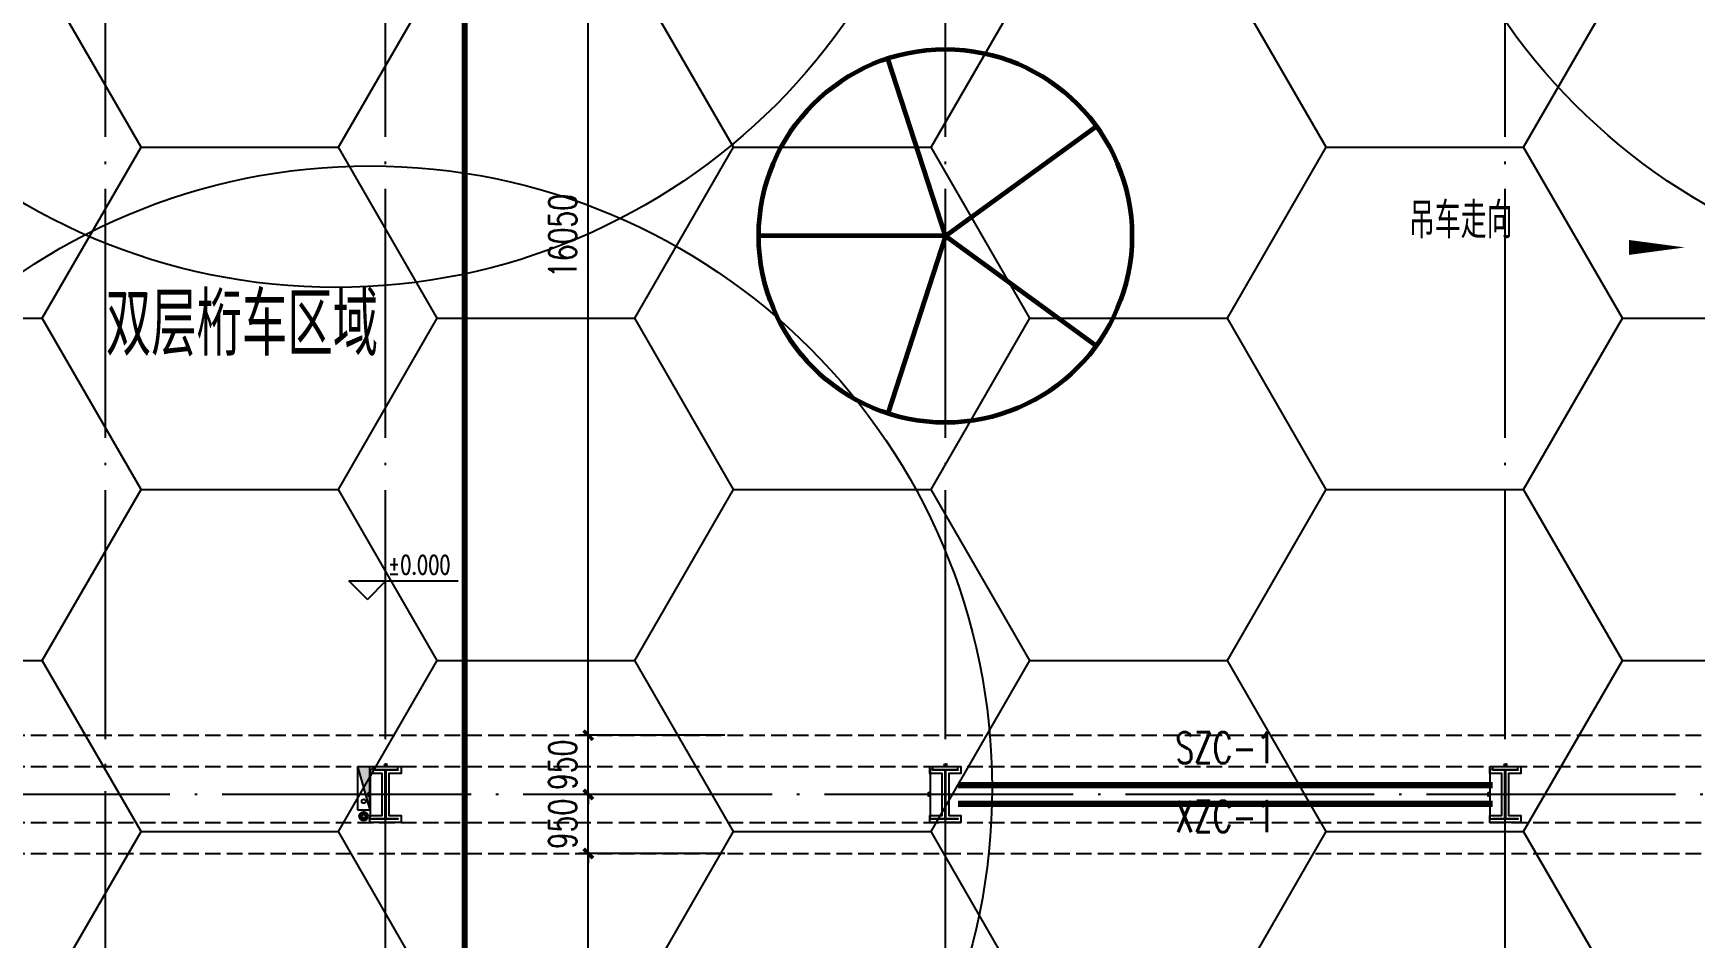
# Model space of a CAD drawing. Extents: x -821772 to -21949, y 506164 to 1049594.
# Drawn here: x -206517 to -179808, y 600467 to 615002 of the extents above; entities that cross this region are included whole.
import ezdxf
from ezdxf.enums import TextEntityAlignment as Align
from ezdxf.xclip import XClip

# ---------------------------------------------------------------- set-up
doc = ezdxf.new("R2010")
doc.units = 0
doc.header["$LTSCALE"] = 1000
doc.header["$MEASUREMENT"] = 0
doc.header["$XCLIPFRAME"] = 2
for name, pattern in [('10平面20250807_t3$0$CENTER', [2, 1.25, -0.25, 0.25, -0.25]), ('10平面20250807_t3$0$DASH', [0.35, 0.25, -0.1]), ('10平面20250807_t3$0$DOTE', [2.42, 2, -0.2, 0.02, -0.2]), ('ACAD_ISO04W100', [30.5, 24, -3, 0.5, -3]), ('DASH', [0.35, 0.25, -0.1])]:
    doc.linetypes.add(name, pattern=pattern)
doc.layers.get('Defpoints').update_dxf_attribs({"color": 210})
for name, color, linetype in [('10平面20250807_t3$0$A-AXIS-DOTE', 8, '10平面20250807_t3$0$DOTE'), ('10平面20250807_t3$0$A-AXIS-DP', 8, 'Continuous'), ('10平面20250807_t3$0$A-HATCH-2', 8, 'Continuous'), ('10平面20250807_t3$0$A-LIN-V', 8, 'Continuous'), ('10平面20250807_t3$0$A-WINDOW', 8, 'Continuous'), ('10平面20250807_t3$0$AS-COLN', 8, 'Continuous'), ('10平面20250807_t3$0$AS-WALL', 8, 'Continuous'), ('10平面20250807_t3$0$PUB_TEXT', 8, 'Continuous'), ('10平面20250807_t3$0$SB_ZF消火栓', 10, 'Continuous'), ('10平面20250807_t3$0$SB_ZF消火栓M', 10, 'Continuous'), ('10平面20250807_t3$0$建-标高', 8, 'Continuous'), ('10平面20250807_t3$0$建-箭头', 8, 'Continuous'), ('PUB_HATCH', 8, 'Continuous')]:
    doc.layers.add(name, color=color, linetype=linetype)
for name, color, linetype, lineweight in [('10平面20250807_t3$0$LG-ZF消防', 1, 'Continuous', 60), ('10平面20250807_t3$0$THIN', 8, 'Continuous', 0), ('10平面20250807_t3$0$柱间支撑', 8, '10平面20250807_t3$0$CENTER', 0), ('s疏散距离', 1, 'ACAD_ISO04W100', 18)]:
    doc.layers.add(name, color=color, linetype=linetype, lineweight=lineweight)
doc.styles.add('10平面20250807_t3$0$_TCH_DIM_T3', font='SIMPLEX', dxfattribs={"width": 0.705882, "bigfont": 'GBCBIG'})
doc.styles.add('10平面20250807_t3$0$A-STANDARD', font='SIMPLEX', dxfattribs={"bigfont": 'GBCBIG'})
doc.styles.add('10平面20250807_t3$0$Standard', font='gbenor.shx', dxfattribs={"bigfont": 'gbcbig.shx'})
doc.styles.add('10平面20250807_t3$0$TSSD_Rein', font='tj-romans1.shx', dxfattribs={"width": 0.7, "bigfont": 'tj-hztxt.shx'})
doc.dimstyles.new('10平面20250807_t3$0$_TCH_ARCH&&10', dxfattribs={"dimtxt": 29.75, "dimasz": 10, "dimexe": 10, "dimexo": 10, "dimgap": 12.625, "dimtad": 1, "dimdec": 0, "dimzin": 0, "dimdsep": 46, "dimtxsty": '10平面20250807_t3$0$_TCH_DIM_T3', "dimblk": '10平面20250807_t3$0$_ArchTick', "dimcen": 0.09, "dimclrt": 7, "dimazin": 2, "dimtfac": 1, "dimtdec": 0, "dimtix": 1, "dimtmove": 2, "dimatfit": 3, "dimfxl": 0, "dimtolj": 1, "dimtzin": 0, "dimarcsym": 0})
doc.dimstyles.new('10平面20250807_t3$0$_TCH_ARCH&&150', dxfattribs={"dimtxt": 446.25, "dimasz": 150, "dimexe": 150, "dimexo": 150, "dimgap": 189.375, "dimtad": 1, "dimdec": 0, "dimzin": 0, "dimdsep": 46, "dimtxsty": '10平面20250807_t3$0$_TCH_DIM_T3', "dimblk": '10平面20250807_t3$0$_ArchTick', "dimcen": 0.09, "dimclrt": 7, "dimazin": 2, "dimtfac": 1, "dimtdec": 0, "dimtix": 1, "dimtmove": 2, "dimatfit": 3, "dimfxl": 0, "dimtolj": 1, "dimtzin": 0, "dimarcsym": 0})

# ---------------------------------------------------------------- blocks, each defined once
blk = doc.blocks.new('10平面20250807_t3$0$dote')
at = {"layer": '10平面20250807_t3$0$A-AXIS-DOTE', "ltscale": 2}
for p, q in [((15382.2, -264080), (15382.2, -167560.7)), ((19882.2, -264080), (19882.2, -167560.7)), ((28882.2, -264080), (28882.2, -167560.7)), ((37882.2, -264080), (37882.2, -167560.7)), ((98696.4, -202050), (-97273.6, -202050))]:
    blk.add_line(p, q, dxfattribs=at)
blk = doc.blocks.new('10平面20250807_t3$0$_ArchTick')
at = {"color": 0, "linetype": 'ByBlock', "const_width": 0.4}
blk.add_lwpolyline([(-0.5, -0.5), (0.5, 0.5)], dxfattribs=at)
blk = doc.blocks.new('*D10509')
at = {"layer": '10平面20250807_t3$0$A-WINDOW', "color": 0, "lineweight": -2}
for p, q in [((-195400, 619770), (-197744, 619770)), ((-197594, 603720), (-197594, 619770)), ((-195400, 603720), (-197744, 603720))]:
    blk.add_line(p, q, dxfattribs=at)
at = {"layer": 'Defpoints', "color": 0}
for p in [(-197594, 619770), (-195250, 619770), (-195250, 603720)]:
    blk.add_point(p, dxfattribs=at)
at = {"layer": '10平面20250807_t3$0$A-WINDOW', "color": 0, "lineweight": -2, "xscale": 150, "yscale": 150, "zscale": 150}
for p, rotation in [((-197594, 619770), 90), ((-197594, 603720), 270)]:
    blk.add_blockref('10平面20250807_t3$0$_ArchTick', p, dxfattribs=dict(at, rotation=rotation))
at = {"layer": '10平面20250807_t3$0$A-WINDOW', "color": 7, "insert": (-198006, 611745), "char_height": 446.2, "attachment_point": 5, "rotation": 90, "style": '10平面20250807_t3$0$_TCH_DIM_T3'}
blk.add_mtext('\\A1;16050', dxfattribs=at)
blk = doc.blocks.new('*D10510')
at = {"layer": '10平面20250807_t3$0$A-WINDOW', "color": 0, "lineweight": -2}
for p, q in [((-195400, 603720), (-197744, 603720)), ((-197594, 603720), (-197594, 603870)), ((-197594, 602770), (-197594, 603720)), ((-195400, 602770), (-197744, 602770)), ((-197594, 602770), (-197594, 602620))]:
    blk.add_line(p, q, dxfattribs=at)
at = {"layer": 'Defpoints', "color": 0}
for p in [(-197594, 603720), (-195250, 603720), (-195250, 602770)]:
    blk.add_point(p, dxfattribs=at)
at = {"layer": '10平面20250807_t3$0$A-WINDOW', "color": 0, "lineweight": -2, "xscale": 150, "yscale": 150, "zscale": 150}
for p, rotation in [((-197594, 603720), 270), ((-197594, 602770), 90)]:
    blk.add_blockref('10平面20250807_t3$0$_ArchTick', p, dxfattribs=dict(at, rotation=rotation))
at = {"layer": '10平面20250807_t3$0$A-WINDOW', "color": 7, "insert": (-198006, 603245), "char_height": 446.2, "attachment_point": 5, "rotation": 90, "style": '10平面20250807_t3$0$_TCH_DIM_T3'}
blk.add_mtext('\\A1;950', dxfattribs=at)
blk = doc.blocks.new('*D10511')
at = {"layer": '10平面20250807_t3$0$A-WINDOW', "color": 0, "lineweight": -2}
for p, q in [((-197594, 602770), (-197594, 602920)), ((-195400, 602770), (-197744, 602770)), ((-197594, 601820), (-197594, 602770)), ((-195400, 601820), (-197744, 601820)), ((-197594, 601820), (-197594, 601670))]:
    blk.add_line(p, q, dxfattribs=at)
at = {"layer": 'Defpoints', "color": 0}
for p in [(-197594, 602770), (-195250, 602770), (-195250, 601820)]:
    blk.add_point(p, dxfattribs=at)
at = {"layer": '10平面20250807_t3$0$A-WINDOW', "color": 0, "lineweight": -2, "xscale": 150, "yscale": 150, "zscale": 150}
for p, rotation in [((-197594, 602770), 270), ((-197594, 601820), 90)]:
    blk.add_blockref('10平面20250807_t3$0$_ArchTick', p, dxfattribs=dict(at, rotation=rotation))
at = {"layer": '10平面20250807_t3$0$A-WINDOW', "color": 7, "insert": (-198006, 602295), "char_height": 446.2, "attachment_point": 5, "rotation": 90, "style": '10平面20250807_t3$0$_TCH_DIM_T3'}
blk.add_mtext('\\A1;950', dxfattribs=at)
blk = doc.blocks.new('*D10512')
at = {"layer": '10平面20250807_t3$0$A-WINDOW', "color": 0, "lineweight": -2}
for p, q in [((-195400, 601820), (-197744, 601820)), ((-197594, 585770), (-197594, 601820)), ((-195400, 585770), (-197744, 585770))]:
    blk.add_line(p, q, dxfattribs=at)
at = {"layer": 'Defpoints', "color": 0}
for p in [(-197594, 601820), (-195250, 601820), (-195250, 585770)]:
    blk.add_point(p, dxfattribs=at)
at = {"layer": '10平面20250807_t3$0$A-WINDOW', "color": 0, "lineweight": -2, "xscale": 150, "yscale": 150, "zscale": 150}
for p, rotation in [((-197594, 601820), 90), ((-197594, 585770), 270)]:
    blk.add_blockref('10平面20250807_t3$0$_ArchTick', p, dxfattribs=dict(at, rotation=rotation))
at = {"layer": '10平面20250807_t3$0$A-WINDOW', "color": 7, "insert": (-198006, 593795), "char_height": 446.2, "attachment_point": 5, "rotation": 90, "style": '10平面20250807_t3$0$_TCH_DIM_T3'}
blk.add_mtext('\\A1;16050', dxfattribs=at)
blk = doc.blocks.new('10平面20250807_t3$0$w4324324')
at = {"layer": '10平面20250807_t3$0$A-HATCH-2', "lineweight": 60}
for q in [(-1694760, 686605), (-1697614, 684532), (-1691907, 684532), (-1696524, 681178), (-1692997, 681178)]:
    blk.add_line((-1694760, 683605), q, dxfattribs=at)
blk.add_circle((-1694760, 683605), 3000, dxfattribs=at)
blk = doc.blocks.new('10平面20250807_t3$0$342343')
at = {"layer": '10平面20250807_t3$0$A-LIN-V'}
blk.add_blockref('10平面20250807_t3$0$w4324324', (1084560, -8444), dxfattribs=at)
blk = doc.blocks.new('*D10492')
at = {"layer": '10平面20250807_t3$0$A-AXIS-DP', "color": 0, "lineweight": -2}
for p, q in [((-165054, 621030), (-165054, 621079)), ((-165054, 621069), (-164654, 621069)), ((-164654, 621030), (-164654, 621079))]:
    blk.add_line(p, q, dxfattribs=at)
at = {"layer": 'Defpoints', "color": 0}
for p in [(-165054, 621020), (-164654, 621069), (-164654, 621020)]:
    blk.add_point(p, dxfattribs=at)
at = {"layer": '10平面20250807_t3$0$A-AXIS-DP', "color": 0, "lineweight": -2, "xscale": 10, "yscale": 10, "zscale": 10, "rotation": 180}
blk.add_blockref('10平面20250807_t3$0$_ArchTick', (-165054, 621069), dxfattribs=at)
at = {"layer": '10平面20250807_t3$0$A-AXIS-DP', "color": 0, "lineweight": -2, "xscale": 10, "yscale": 10, "zscale": 10}
blk.add_blockref('10平面20250807_t3$0$_ArchTick', (-164654, 621069), dxfattribs=at)
at = {"layer": '10平面20250807_t3$0$A-AXIS-DP', "color": 7, "insert": (-164854, 621096), "char_height": 29.8, "attachment_point": 5, "style": '10平面20250807_t3$0$_TCH_DIM_T3'}
blk.add_mtext('\\A1;400', dxfattribs=at)
blk = doc.blocks.new('*D10493')
at = {"layer": '10平面20250807_t3$0$A-AXIS-DP', "color": 0, "lineweight": -2}
for p, q in [((-165064, 621020), (-165105, 621020)), ((-165095, 620220), (-165095, 621020)), ((-165064, 620220), (-165105, 620220))]:
    blk.add_line(p, q, dxfattribs=at)
at = {"layer": 'Defpoints', "color": 0}
for p in [(-165095, 621020), (-165054, 621020), (-165054, 620220)]:
    blk.add_point(p, dxfattribs=at)
at = {"layer": '10平面20250807_t3$0$A-AXIS-DP', "color": 0, "lineweight": -2, "xscale": 10, "yscale": 10, "zscale": 10}
for p, rotation in [((-165095, 621020), 90), ((-165095, 620220), 270)]:
    blk.add_blockref('10平面20250807_t3$0$_ArchTick', p, dxfattribs=dict(at, rotation=rotation))
at = {"layer": '10平面20250807_t3$0$A-AXIS-DP', "color": 7, "insert": (-165123, 620620), "char_height": 29.8, "attachment_point": 5, "rotation": 90, "style": '10平面20250807_t3$0$_TCH_DIM_T3'}
blk.add_mtext('\\A1;800', dxfattribs=at)
blk = doc.blocks.new('10平面20250807_t3$0$23124232432')
at = {"layer": '10平面20250807_t3$0$柱间支撑', "const_width": 100}
for points in [[(-183054, 602920), (-191654, 602920)], [(-183054, 602620), (-191654, 602620)]]:
    blk.add_lwpolyline(points, dxfattribs=at)
at = {"layer": '10平面20250807_t3$0$THIN', "style": '10平面20250807_t3$0$TSSD_Rein', "width": 0.7}
for s, p in [('SZC-1', (-187354, 603120)), ('XZC-1', (-187354, 602016))]:
    blk.add_text(s, height=500, dxfattribs=at).set_placement(p, align=Align.BOTTOM_CENTER)
blk = doc.blocks.new('10平面20250807_t3$0$A$C5D961328')
at = {"layer": '10平面20250807_t3$0$SB_ZF消火栓'}
blk.add_hatch(color=256, dxfattribs=at).paths.add_polyline_path([(0, 40), (700, 40), (700, 240)])
at = {"layer": '10平面20250807_t3$0$A-LIN-V', "ltscale": 500}
blk.add_circle((350, 40), 10001, dxfattribs=at)
at = {"layer": '10平面20250807_t3$0$SB_ZF消火栓'}
for p, q in [((700, 240), (0, 240)), ((0, 240), (0, 40)), ((700, 240), (0, 40)), ((0, 40), (700, 40)), ((700, 240), (700, 40))]:
    blk.add_line(p, q, dxfattribs=at)
at = {"layer": '10平面20250807_t3$0$SB_ZF消火栓', "color": 1}
blk.add_circle((140, 140), 32.5, dxfattribs=at)
blk = doc.blocks.new('10平面20250807_t3$0$we42342343234')
at = {"layer": '10平面20250807_t3$0$LG-ZF消防'}
blk.add_circle((-201204, 602420), 50, dxfattribs=at)
at = {"layer": '10平面20250807_t3$0$SB_ZF消火栓M'}
for p, rotation in [((-201304, 620960), 180), ((-174304, 620960), 180), ((-201064, 602520), 90)]:
    blk.add_blockref('10平面20250807_t3$0$A$C5D961328', p, dxfattribs=dict(at, rotation=rotation))
blk = doc.blocks.new('10平面20250807_t3$0$234243242332')
at = {"layer": '10平面20250807_t3$0$SB_ZF消火栓'}
blk.add_blockref('10平面20250807_t3$0$we42342343234', (0, 0), dxfattribs=at)
blk = doc.blocks.new('10平面20250807_t3$0$4324324')
at = {"layer": '10平面20250807_t3$0$A-HATCH-2', "linetype": '10平面20250807_t3$0$DASH'}
for p, q in [((-294754.2, 603720.1), (-128854.2, 603720.1)), ((-294754.2, 603220.1), (-128854.2, 603220.1)), ((-294754.2, 602320), (-128854.2, 602320)), ((-294754.2, 601820), (-128854.2, 601820))]:
    blk.add_line(p, q, dxfattribs=at)
at = {"layer": '10平面20250807_t3$0$A-WINDOW'}
for p1, p2, picture, middle in [((-195250, 603720.1), (-195250, 619770), '*D10509', (-198006.3, 611745.1)), ((-195250, 602770), (-195250, 603720.1), '*D10510', (-198006.3, 603245.1)), ((-195250, 601820), (-195250, 602770), '*D10511', (-198006.3, 602295)), ((-195250, 585770.1), (-195250, 601820), '*D10512', (-198006.3, 593795))]:
    dim = blk.add_aligned_dim(p1=p1, p2=p2, distance=2343.8, dimstyle='10平面20250807_t3$0$_TCH_ARCH&&150', dxfattribs=at)
    dim.commit()
    dim.dimension.update_dxf_attribs({"geometry": picture, "text_midpoint": middle})
blk = doc.blocks.new('10平面20250807_t3$0$w42343243')
at = {"layer": '10平面20250807_t3$0$A-HATCH-2'}
blk.add_lwpolyline([(-165104.2, 621070), (-164604.2, 621070), (-164604.2, 620958), (-164800.2, 620958), (-164800.2, 620282), (-164604.2, 620282), (-164604.2, 620170), (-165104.2, 620170), (-165104.2, 620282), (-164908.2, 620282), (-164908.2, 620958), (-165104.2, 620958)], close=True, dxfattribs=at)
at = {"layer": '10平面20250807_t3$0$AS-COLN', "color": 3}
blk.add_lwpolyline([(-165054.2, 621020), (-164654.2, 621020), (-164654.2, 621008), (-164850.2, 621008), (-164850.2, 620232), (-164654.2, 620232), (-164654.2, 620220), (-165054.2, 620220), (-165054.2, 620232), (-164858.2, 620232), (-164858.2, 621008), (-165054.2, 621008)], close=True, dxfattribs=at)
at = {"layer": '10平面20250807_t3$0$A-AXIS-DP'}
for p1, p2, distance, picture, middle in [((-165054.2, 620220), (-165054.2, 621020), 41.2, '*D10493', (-165122.9, 620620)), ((-165054.2, 621020), (-164654.2, 621020), 48.8, '*D10492', (-164854.2, 621096.2))]:
    dim = blk.add_aligned_dim(p1=p1, p2=p2, distance=distance, dimstyle='10平面20250807_t3$0$_TCH_ARCH&&10', dxfattribs=at)
    dim.commit()
    dim.dimension.update_dxf_attribs({"geometry": picture, "text_midpoint": middle})
blk = doc.blocks.new('10平面20250807_t3$0$42343')
at = {"layer": '10平面20250807_t3$0$A-WINDOW'}
for p in [(-36000, -17850), (-27000, -17850), (-18000, -17850)]:
    blk.add_blockref('10平面20250807_t3$0$w42343243', p, dxfattribs=at)
blk = doc.blocks.new('10平面20250807_t3')
at = {"layer": '10平面20250807_t3$0$建-标高'}
for p, q in [((-201146.4, 605905), (-201446.4, 606205)), ((-201446.4, 606205), (-199686.4, 606205)), ((-201146.4, 605905), (-200846.4, 606205))]:
    blk.add_line(p, q, dxfattribs=at)
at = {"layer": '10平面20250807_t3$0$建-箭头'}
blk.add_lwpolyline([(-186866.4, 611560, 0, 0, 0), (-179966.4, 611560, 0, 240, 0), (-180866.4, 611560, 0, 0, 0)], format="xyseb", dxfattribs=at)
at = {"layer": '10平面20250807_t3$0$A-LIN-V', "rotation": 90}
blk.add_blockref('10平面20250807_t3$0$342343', (483306.5, 1221945), dxfattribs=at)
at = {"layer": '10平面20250807_t3$0$A-WINDOW'}
for name in ['10平面20250807_t3$0$42343', '10平面20250807_t3$0$4324324']:
    blk.add_blockref(name, (0, 0), dxfattribs=at)
at = {"layer": '10平面20250807_t3$0$AS-WALL'}
blk.add_blockref('10平面20250807_t3$0$dote', (-220736.4, 804820), dxfattribs=at)
at = {"layer": '10平面20250807_t3$0$SB_ZF消火栓', "linetype": 'Continuous'}
blk.add_blockref('10平面20250807_t3$0$234243242332', (0, 0), dxfattribs=at)
at = {"layer": '10平面20250807_t3$0$柱间支撑'}
blk.add_blockref('10平面20250807_t3$0$23124232432', (0, 0), dxfattribs=at)
at = {"layer": '10平面20250807_t3$0$PUB_TEXT'}
for s, height, style, p in [('吊车走向', 578.72, '10平面20250807_t3$0$A-STANDARD', (-184404, 611706.9)), ('双层桁车区域', 1012.77, '10平面20250807_t3$0$Standard', (-205349.3, 609819.2))]:
    blk.add_text(s, height=height, dxfattribs=dict(at, style=style)).set_placement(p)
at = {"layer": '10平面20250807_t3$0$PUB_TEXT', "style": '10平面20250807_t3$0$A-STANDARD', "width": 0.705882}
blk.add_text('%%P0.000', height=297.5, dxfattribs=at).set_placement((-200816.4, 606310))

msp = doc.modelspace()

# ---------------------------------------------------------------- block references
at = {"ltscale": 100}
ref = msp.add_blockref('10平面20250807_t3', (0, 0), dxfattribs=at)
XClip(ref).set_block_clipping_path([(-386212.6353242097, 506163.79756496), (-21948.7593967821, 884998.2285294847)])

# ---------------------------------------------------------------- next in the draw order: hatches: boundary and pattern name
at = {"layer": 'PUB_HATCH', "ltscale": 5000}
h = msp.add_hatch(dxfattribs=at)
h.set_pattern_fill('HONEY', color=8, scale=2000)
h.set_pattern_definition([(0, (0, 0), (4762.5, 2749.63), [3175, -6350]), (120, (0, 0), (-4762.499, 2749.631), [3175, -6350]), (60, (0, 0), (0.0006, 5499.261), [-6350, 3175])])
h.paths.add_polyline_path([(-252854.2, 548219.9), (-252854.2, 548720), (-254254.2, 548720), (-254254.2, 548219.9), (-313754.2, 548219.9), (-313754.2, 567383.2), (-296221.3, 621420), (-254254.2, 621420), (-254254.2, 620920), (-252854.2, 620920), (-252854.2, 621420), (-200254.2, 621420), (-200254.2, 620920), (-198854.2, 620920), (-198854.2, 621420), (-146254.2, 621420), (-146254.2, 620920), (-144854.2, 620920), (-144854.2, 621420), (-128054.2, 621420), (-128054.2, 548219.9), (-144854.2, 548219.9), (-144854.2, 548720), (-146254.2, 548720), (-146254.2, 548219.9), (-198854.2, 548219.9), (-198854.2, 548720), (-200254.2, 548720), (-200254.2, 548219.9)])

# ---------------------------------------------------------------- next in the draw order: linework, layer by layer
at = {"layer": 's疏散距离', "linetype": 'DASH', "ltscale": 2, "const_width": 100}
msp.add_lwpolyline([(-199581.5, 549020), (-199581.5, 620629.8)], dxfattribs=at)

doc.saveas('drawing.dxf')
